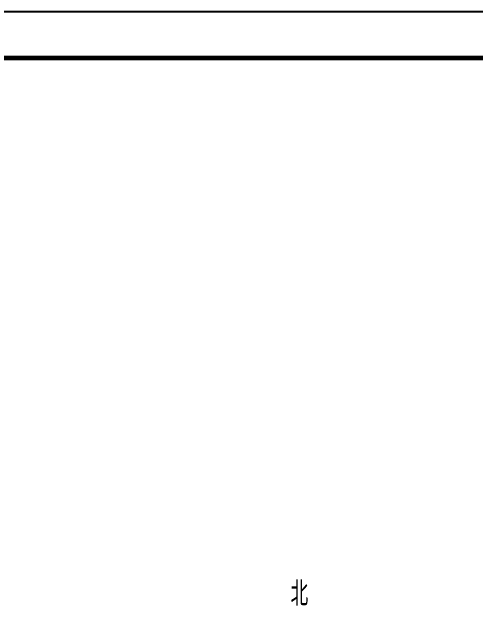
# Model space of a CAD drawing. Extents: x 815029915 to 815825525, y 579155098 to 579748855.
# Drawn here: x 815387385 to 815397462, y 579491355 to 579504327 of the extents above; entities that cross this region are included whole.
import ezdxf

# ---------------------------------------------------------------- set-up
doc = ezdxf.new("R2010")
doc.units = 0
doc.header["$LTSCALE"] = 100
doc.header["$MEASUREMENT"] = 0
for name, color, linetype in [('PUB_TEXT', 7, 'Continuous'), ('ZG-图框层', 4, 'Continuous'), ('zm', 1, 'Continuous')]:
    doc.layers.add(name, color=color, linetype=linetype)
doc.styles.add('_TCH_DIM', font='SIMPLEX', dxfattribs={"bigfont": 'GBCBIG'})

# ---------------------------------------------------------------- blocks, each defined once
blk = doc.blocks.new('ll')
at = {"layer": 'ZG-图框层'}
blk.add_lwpolyline([(815136770, 579524220), (815255670, 579524220), (815255670, 579608320), (815136770, 579608320)], close=True, dxfattribs=at)

msp = doc.modelspace()

# ---------------------------------------------------------------- linework, layer by layer
at = {"layer": 'ZG-图框层'}
msp.add_lwpolyline([(815288638.1, 579420226.5), (815407538.1, 579420226.5), (815407538.1, 579504326.5), (815288638.1, 579504326.5)], close=True, dxfattribs=at)
at = {"layer": 'ZG-图框层', "const_width": 100}
msp.add_lwpolyline([(815291138.1, 579421226.5), (815406538.1, 579421226.5), (815406538.1, 579503326.5), (815291138.1, 579503326.5)], close=True, dxfattribs=at)

# ---------------------------------------------------------------- block references
at = {"layer": 'zm', "color": 1}
msp.add_blockref('ll', (151868, -103993.4), dxfattribs=at)

# ---------------------------------------------------------------- texts
at = {"layer": 'PUB_TEXT', "style": '_TCH_DIM'}
msp.add_text('北', height=533.3, dxfattribs=at).set_placement((815393446.7, 579491401.7))

doc.saveas('drawing.dxf')
